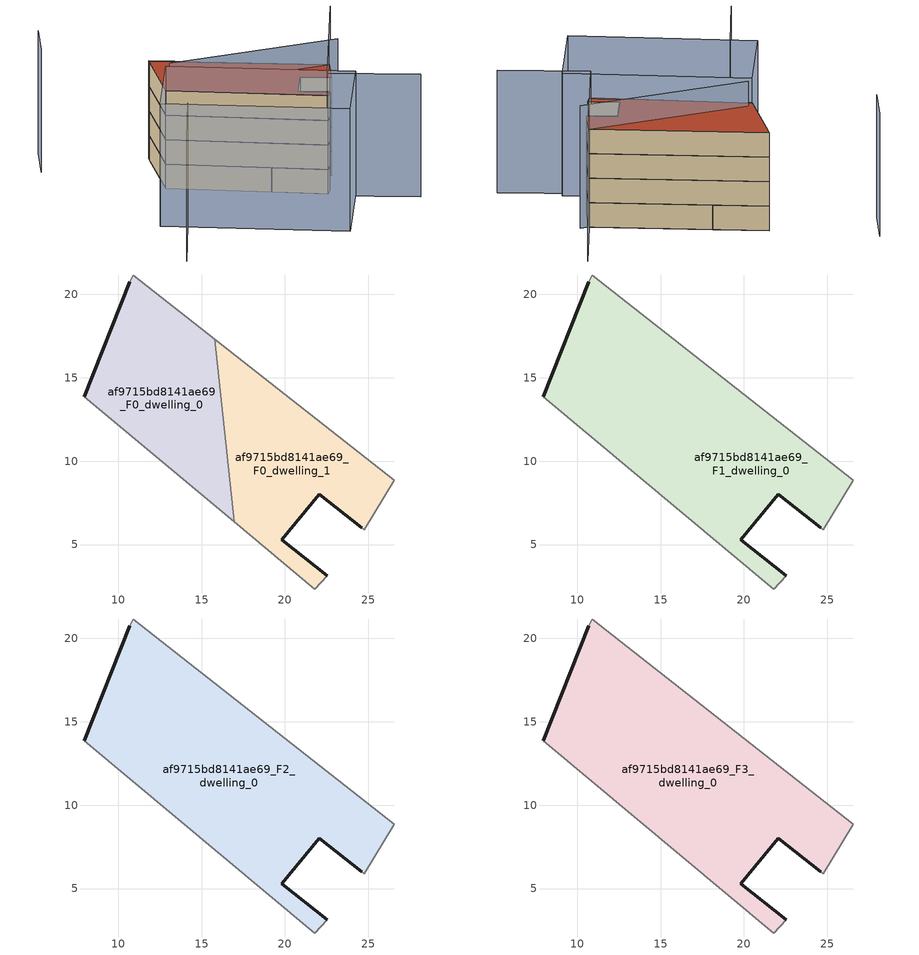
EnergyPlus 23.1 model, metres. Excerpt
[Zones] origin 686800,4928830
af9715bd8141ae69_F0_dwelling_0
 floor ground (EU_floor_Construction): 16.96,6.36 15.78,17.32 10.89,21.17 10.7,20.76 7.97,13.86 z0
 wall outside (EU_wall_Construction): 7.97,13.86 10.7,20.76 z0:3
 wall adiabatic (EU_wall_Construction): 16.96,6.36 7.97,13.86 / 10.7,20.76 10.89,21.17 15.78,17.32 z0:3
 wall to af9715bd8141ae69_F0_dwelling_1 (EU_wall_Construction): 15.78,17.32 16.96,6.36 z0:3
af9715bd8141ae69_F0_dwelling_1
 floor ground (EU_floor_Construction): 24.77,5.89 26.55,8.85 15.78,17.32 16.96,6.36 21.78,2.34 22.55,3.12 19.8,5.28 22.06,8.03 24.61,6.02 z0
 wall outside (EU_wall_Construction): 24.61,6.02 22.06,8.03 19.8,5.28 22.55,3.12 z0:3
 wall adiabatic (EU_wall_Construction): 15.78,17.32 26.55,8.85 24.77,5.89 24.61,6.02 / 22.55,3.12 21.78,2.34 16.96,6.36 z0:3
af9715bd8141ae69_F1_dwelling_0
 floor to af9715bd8141ae69_F0_dwelling_0 (EU_floor_Construction): 16.96,6.36 15.78,17.32 10.89,21.17 10.7,20.76 7.97,13.86 z3
 floor to af9715bd8141ae69_F0_dwelling_1 (EU_floor_Construction): 24.77,5.89 26.55,8.85 15.78,17.32 16.96,6.36 21.78,2.34 22.55,3.12 19.8,5.28 22.06,8.03 24.61,6.02 z3
 wall outside (EU_wall_Construction): 7.97,13.86 10.7,20.76 / 24.61,6.02 22.06,8.03 19.8,5.28 22.55,3.12 z3:6
 wall adiabatic (EU_wall_Construction): 10.7,20.76 10.89,21.17 26.55,8.85 24.77,5.89 24.61,6.02 / 22.55,3.12 21.78,2.34 7.97,13.86 z3:6
af9715bd8141ae69_F2_dwelling_0
 floor to af9715bd8141ae69_F1_dwelling_0 (EU_floor_Construction): 24.77,5.89 26.55,8.85 10.89,21.17 10.7,20.76 7.97,13.86 21.78,2.34 22.55,3.12 19.8,5.28 22.06,8.03 24.61,6.02 z6
 wall outside (EU_wall_Construction): 7.97,13.86 10.7,20.76 / 24.61,6.02 22.06,8.03 19.8,5.28 22.55,3.12 z6:9
 wall adiabatic (EU_wall_Construction): 10.7,20.76 10.89,21.17 26.55,8.85 24.77,5.89 24.61,6.02 / 22.55,3.12 21.78,2.34 7.97,13.86 z6:9
af9715bd8141ae69_F3_dwelling_0
 floor to af9715bd8141ae69_F2_dwelling_0 (EU_floor_Construction): 24.77,5.89 26.55,8.85 10.89,21.17 10.7,20.76 7.97,13.86 21.78,2.34 22.55,3.12 19.8,5.28 22.06,8.03 24.61,6.02 z9
 wall outside (EU_wall_Construction): 7.97,13.86 10.7,20.76 / 24.61,6.02 22.06,8.03 19.8,5.28 22.55,3.12 z9:12
 wall adiabatic (EU_wall_Construction): 10.7,20.76 10.89,21.17 26.55,8.85 24.77,5.89 24.61,6.02 / 22.55,3.12 21.78,2.34 7.97,13.86 z9:12
 roof outside (EU_roof_Construction): 26.55,8.85 24.77,5.89 24.61,6.02 22.06,8.03 19.8,5.28 22.55,3.12 21.78,2.34 7.97,13.86 10.7,20.76 10.89,21.17 z12
shading: -0.9,-2.45 4.47,4.79 / 29.69,-4.14 21.4,2.07 / 21.4,2.07 31.68,15.8 / 27.48,8.57 8.79,14.24 / 1.76,29.4 -0.76,25.25 / 24.26,0.59 18.2,-6.84 / 18.2,-6.84 1.91,6.42 / 1.91,6.42 7.97,13.86 / 7.97,13.86 24.26,0.59 z0:15
[Building]
EU S2 Campaign: North Axis=0; Terrain=City; Solar Distribution=FullExterior
[Site:Location]
Bologna: Latitude=44.5; Longitude=11.25; Time Zone=1; Elevation=37
[SizingPeriod:WeatherFileDays]
AnnualSizingPeriod: Begin Month=1; Begin Day of Month=1; End Month=12; End Day of Month=31; Day of Week for Start Day=Monday; Use Weather File Daylight Saving Period=No; Use Weather File Rain and Snow Indicators=No
[MATERIAL]
EU_InternalMass_Material: Roughness=MediumRough; Thickness=0.1; Conductivity=1; Density=1800; Specific Heat=900; Thermal Absorptance=0.9; Solar Absorptance=0.7; Visible Absorptance=0.7
[MATERIAL:NOMASS] Roughness=MediumRough; Thermal Absorptance=0.9; Solar Absorptance=0.7; Visible Absorptance=0.7
Name | Thermal Resistance
EU_wall_NoMass | 0.937881
EU_roof_NoMass | 0.548572
EU_floor_NoMass | 0.71348
[CONSTRUCTION]
EU_wall_Construction: EU_wall_NoMass
EU_roof_Construction: EU_roof_NoMass
EU_floor_Construction: EU_floor_NoMass
EU_InternalMass_Construction: EU_InternalMass_Material
[ZONE] Type=1; Multiplier=1; Ceiling Height=autocalculate; Floor Area=autocalculate; Part of Total Floor Area=Yes
Name | Volume
af9715bd8141ae69_F0_dwelling_0 | 205.299
af9715bd8141ae69_F1_dwelling_0 | 410.594
af9715bd8141ae69_F2_dwelling_0; af9715bd8141ae69_F3_dwelling_0 | 410.596
af9715bd8141ae69_F0_dwelling_1 | 205.304
[INTERNALMASS] Construction=EU_InternalMass_Construction
Name | Zone or ZoneList | Surface Area
af9715bd8141ae69_F0_dwelling_0_EU_InternalMass | af9715bd8141ae69_F0_dwelling_0 | 68.4327
af9715bd8141ae69_F0_dwelling_1_EU_InternalMass | af9715bd8141ae69_F0_dwelling_1 | 68.4344
af9715bd8141ae69_F1_dwelling_0_EU_InternalMass | af9715bd8141ae69_F1_dwelling_0 | 136.865
af9715bd8141ae69_F2_dwelling_0_EU_InternalMass | af9715bd8141ae69_F2_dwelling_0 | 136.865
af9715bd8141ae69_F3_dwelling_0_EU_InternalMass | af9715bd8141ae69_F3_dwelling_0 | 136.865
[OTHEREQUIPMENT] Fuel Type=Electricity; Design Level Calculation Method=Watts/Area; Power per Zone Floor Area=1; Fraction Latent=0; Fraction Radiant=0; Fraction Lost=0; Carbon Dioxide Generation Rate=0; EndUse Subcategory=EU_Step8_InternalGains
Name | Zone or ZoneList or Space or SpaceList | Schedule
EU_Step8_InternalGain_af9715bd8141ae69_F0_dwelling_0_f000 | af9715bd8141ae69_F0_dwelling_0 | EU_Step8_GainSchedule_af9715bd8141ae69_F0_dwelling_0_f000
EU_Step8_InternalGain_af9715bd8141ae69_F0_dwelling_1_f000 | af9715bd8141ae69_F0_dwelling_1 | EU_Step8_GainSchedule_af9715bd8141ae69_F0_dwelling_1_f000
EU_Step8_InternalGain_af9715bd8141ae69_F1_dwelling_0_f000 | af9715bd8141ae69_F1_dwelling_0 | EU_Step8_GainSchedule_af9715bd8141ae69_F1_dwelling_0_f000
EU_Step8_InternalGain_af9715bd8141ae69_F2_dwelling_0_f000 | af9715bd8141ae69_F2_dwelling_0 | EU_Step8_GainSchedule_af9715bd8141ae69_F2_dwelling_0_f000
EU_Step8_InternalGain_af9715bd8141ae69_F3_dwelling_0_f000 | af9715bd8141ae69_F3_dwelling_0 | EU_Step8_GainSchedule_af9715bd8141ae69_F3_dwelling_0_f000
[ZONEVENTILATION:DESIGNFLOWRATE] Schedule=EU_AlwaysOn; Design Flow Rate Calculation Method=AirChanges/Hour; Air Changes per Hour=0.687892; Ventilation Type=Natural; Fan Pressure Rise=0; Fan Total Efficiency=1; Constant Term Coefficient=1; Temperature Term Coefficient=0; Velocity Term Coefficient=0; Velocity Squared Term Coefficient=0; Minimum Indoor Temperature=-100; Maximum Indoor Temperature=100; Delta Temperature=-100; Minimum Outdoor Temperature=-100; Maximum Outdoor Temperature=100; Maximum Wind Speed=40
Name | Zone or ZoneList or Space or SpaceList
EU_ConstantAir_af9715bd8141ae69_F0_dwelling_0 | af9715bd8141ae69_F0_dwelling_0
EU_ConstantAir_af9715bd8141ae69_F0_dwelling_1 | af9715bd8141ae69_F0_dwelling_1
EU_ConstantAir_af9715bd8141ae69_F1_dwelling_0 | af9715bd8141ae69_F1_dwelling_0
EU_ConstantAir_af9715bd8141ae69_F2_dwelling_0 | af9715bd8141ae69_F2_dwelling_0
EU_ConstantAir_af9715bd8141ae69_F3_dwelling_0 | af9715bd8141ae69_F3_dwelling_0
[HVACTEMPLATE:THERMOSTAT] Constant Heating Setpoint=20; Constant Cooling Setpoint=50
EU_HeatOnly_af9715bd8141ae69_F0_dwelling_0; EU_HeatOnly_af9715bd8141ae69_F0_dwelling_1; EU_HeatOnly_af9715bd8141ae69_F1_dwelling_0; EU_HeatOnly_af9715bd8141ae69_F2_dwelling_0; EU_HeatOnly_af9715bd8141ae69_F3_dwelling_0
[HVACTEMPLATE:ZONE:IDEALLOADSAIRSYSTEM] System Availability Schedule=EU_AlwaysOn; Maximum Heating Supply Air Temperature=50; Minimum Cooling Supply Air Temperature=13; Maximum Heating Supply Air Humidity Ratio=0.0156; Minimum Cooling Supply Air Humidity Ratio=0.0077; Heating Limit=NoLimit; Cooling Limit=NoLimit; Heating Availability Schedule=EU_AlwaysOn; Cooling Availability Schedule=EU_CoolingOff; Dehumidification Control Type=ConstantSensibleHeatRatio; Cooling Sensible Heat Ratio=0.7; Dehumidification Setpoint=60; Humidification Control Type=None; Humidification Setpoint=30; Outdoor Air Method=None; Outdoor Air Flow Rate per Person=0.00944; Outdoor Air Flow Rate per Zone Floor Area=0; Outdoor Air Flow Rate per Zone=0; Demand Controlled Ventilation Type=None; Outdoor Air Economizer Type=NoEconomizer; Heat Recovery Type=None; Sensible Heat Recovery Effectiveness=0.7; Latent Heat Recovery Effectiveness=0.65
Name | Template Thermostat
af9715bd8141ae69_F0_dwelling_0 | EU_HeatOnly_af9715bd8141ae69_F0_dwelling_0
af9715bd8141ae69_F0_dwelling_1 | EU_HeatOnly_af9715bd8141ae69_F0_dwelling_1
af9715bd8141ae69_F1_dwelling_0 | EU_HeatOnly_af9715bd8141ae69_F1_dwelling_0
af9715bd8141ae69_F2_dwelling_0 | EU_HeatOnly_af9715bd8141ae69_F2_dwelling_0
af9715bd8141ae69_F3_dwelling_0 | EU_HeatOnly_af9715bd8141ae69_F3_dwelling_0
[SIZING:ZONE] Zone Cooling Design Supply Air Temperature Input Method=SupplyAirTemperature; Zone Cooling Design Supply Air Temperature=13; Zone Heating Design Supply Air Temperature Input Method=SupplyAirTemperature; Zone Heating Design Supply Air Temperature=50; Zone Cooling Design Supply Air Humidity Ratio=0.008; Zone Heating Design Supply Air Humidity Ratio=0.008; Cooling Design Air Flow Method=DesignDay; Cooling Design Air Flow Rate=0; Cooling Minimum Air Flow per Zone Floor Area=0.000762; Cooling Minimum Air Flow=0; Cooling Minimum Air Flow Fraction=0.2; Heating Design Air Flow Method=DesignDay; Heating Design Air Flow Rate=0; Heating Maximum Air Flow per Zone Floor Area=0.002032; Heating Maximum Air Flow=0.141576; Heating Maximum Air Flow Fraction=0.3; Account for Dedicated Outdoor Air System=No; Dedicated Outdoor Air System Control Strategy=NeutralSupplyAir; Dedicated Outdoor Air Low Setpoint Temperature for Design=autosize; Dedicated Outdoor Air High Setpoint Temperature for Design=autosize; Zone Load Sizing Method=Sensible Load Only No Latent Load; Zone Latent Cooling Design Supply Air Humidity Ratio Input Method=HumidityRatioDifference; Zone Cooling Design Supply Air Humidity Ratio Difference=0.005; Zone Latent Heating Design Supply Air Humidity Ratio Input Method=HumidityRatioDifference; Zone Humidification Design Supply Air Humidity Ratio Difference=0.005
af9715bd8141ae69_F0_dwelling_0; af9715bd8141ae69_F0_dwelling_1; af9715bd8141ae69_F1_dwelling_0; af9715bd8141ae69_F2_dwelling_0; af9715bd8141ae69_F3_dwelling_0
[SCHEDULE:CONSTANT]
Name | Hourly Value
EU_AlwaysOn | 1
EU_CoolingOff | 0
[SCHEDULE:FILE] Column Number=1; Rows to Skip at Top=0; Number of Hours of Data=8760; Column Separator=Comma; Interpolate to Timestep=No; Minutes per Item=60; Adjust Schedule for Daylight Savings=Yes
Name | File
EU_Step8_GainSchedule_af9715bd8141ae69_F0_dwelling_0_f000 | ../../schedules/af9715bd8141ae69/af9715bd8141ae69_F0_dwelling_0_f000_gain.csv
EU_Step8_GainSchedule_af9715bd8141ae69_F0_dwelling_1_f000 | ../../schedules/af9715bd8141ae69/af9715bd8141ae69_F0_dwelling_1_f000_gain.csv
EU_Step8_GainSchedule_af9715bd8141ae69_F1_dwelling_0_f000 | ../../schedules/af9715bd8141ae69/af9715bd8141ae69_F1_dwelling_0_f000_gain.csv
EU_Step8_GainSchedule_af9715bd8141ae69_F2_dwelling_0_f000 | ../../schedules/af9715bd8141ae69/af9715bd8141ae69_F2_dwelling_0_f000_gain.csv
EU_Step8_GainSchedule_af9715bd8141ae69_F3_dwelling_0_f000 | ../../schedules/af9715bd8141ae69/af9715bd8141ae69_F3_dwelling_0_f000_gain.csv
